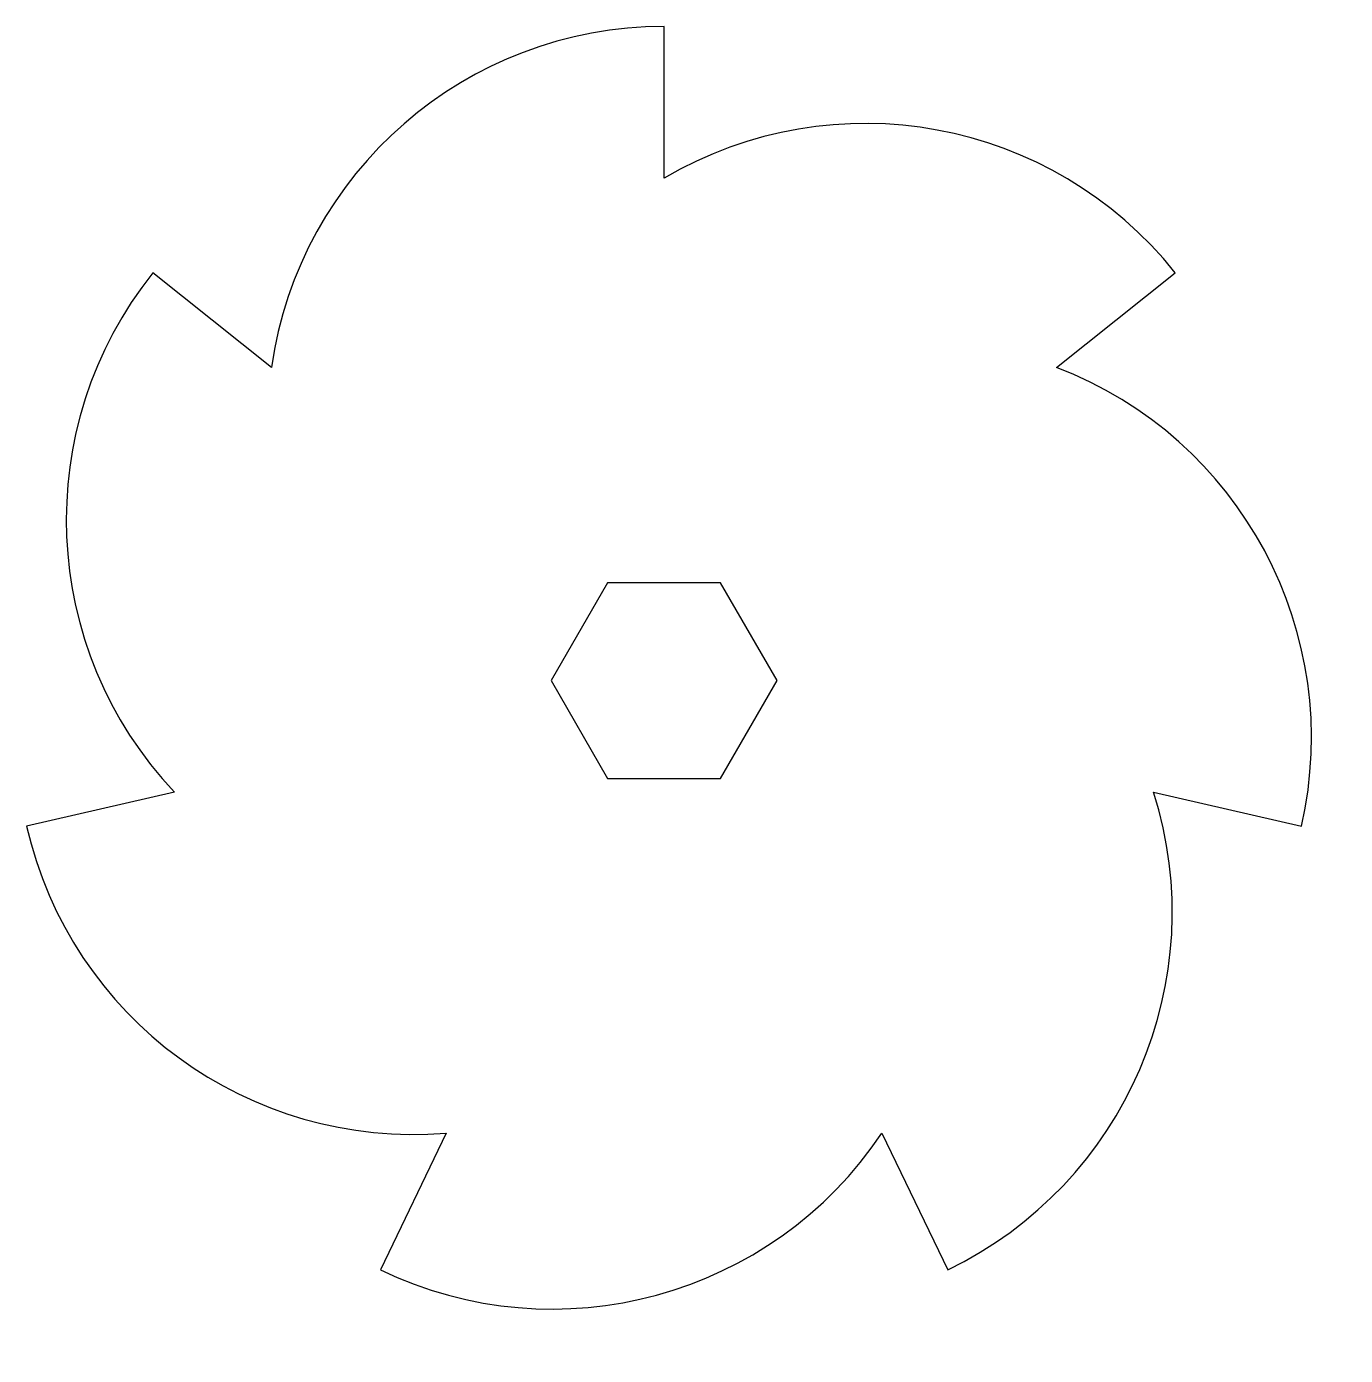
# Model space of a CAD drawing. Extents: x 0.1 to 87.1, y -2.9 to 84.6.
import ezdxf

# ---------------------------------------------------------------- set-up
doc = ezdxf.new("R2010")
doc.units = 0
doc.layers.get('0').update_dxf_attribs({"linetype": 'CONTINUOUS'})

msp = doc.modelspace()

# ---------------------------------------------------------------- linework, layer by layer
at = {"color": 7}
for points in [[(42.140108, 74.641898), (42.140108, 84.641896)], [(16.261486, 62.17942), (8.443172, 68.414299)], [(68.01873, 62.17942), (75.837045, 68.414299)], [(38.416199, 47.991906), (34.69229, 41.541893)], [(45.864017, 47.991906), (38.416199, 47.991906)], [(49.587927, 41.541893), (45.864017, 47.991906)], [(34.69229, 41.541893), (38.416199, 35.091907)], [(45.864017, 35.091907), (49.587927, 41.541893)], [(38.416199, 35.091907), (45.864017, 35.091907)], [(9.869996, 34.176449), (0.120716, 31.95125)], [(74.410221, 34.176449), (84.1595, 31.95125)], [(27.778556, 11.719833), (23.439719, 2.710135)], [(56.50166, 11.719833), (60.840497, 2.710135)]]:
    msp.add_lwpolyline(points, dxfattribs=at)
for points in [[(42.140108, 84.641896), (29.12442, 84.641897), (18.091917, 75.065755), (16.261486, 62.17942)], [(75.837045, 68.414299), (67.721896, 78.590379), (53.356308, 81.245313), (42.140108, 74.641898)], [(8.443172, 68.414299), (0.328023, 58.238222), (0.936302, 43.642034), (9.869995, 34.176449)], [(84.1595, 31.95125), (87.055767, 44.640612), (80.174676, 57.527405), (68.01873, 62.17942)], [(60.840497, 2.710135), (72.567229, 8.357432), (78.352237, 21.772066), (74.410221, 34.176449)], [(0.120716, 31.95125), (3.01698, 19.26189), (14.807996, 10.636886), (27.778556, 11.719833)], [(23.439719, 2.710135), (35.166454, -2.93716), (49.261332, 0.90383), (56.50166, 11.719833)]]:
    msp.add_open_spline(points, degree=3, dxfattribs=at)

doc.saveas('drawing.dxf')
